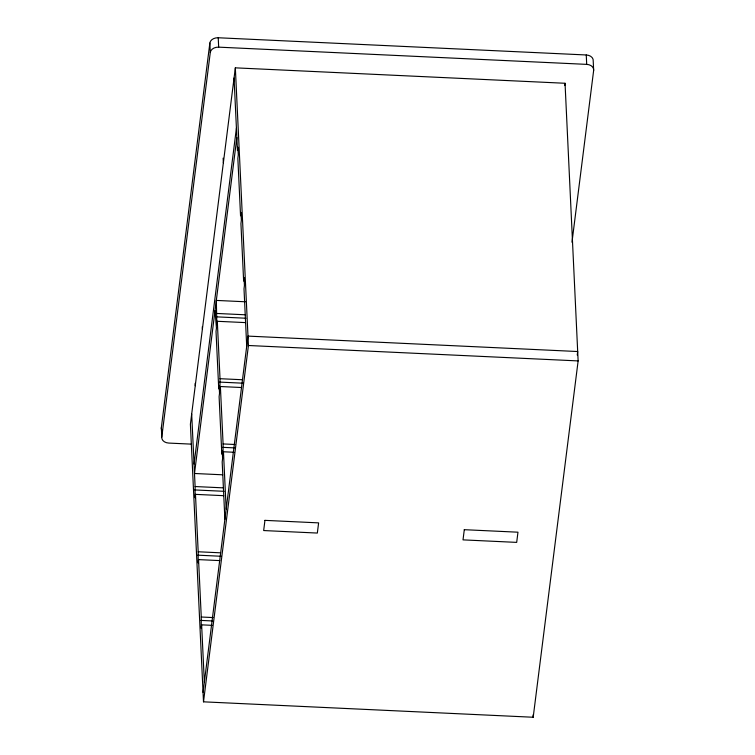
<?xml version="1.0" encoding="UTF-8"?>
<svg xmlns="http://www.w3.org/2000/svg" width="755" height="755" viewBox="0 0 755 755"><rect width="100%" height="100%" fill="white"/><g stroke="black" fill="none" stroke-linecap="round" stroke-linejoin="round"><path stroke-width="1.13" d="M191.081 444.119L168.743 443.072A7.701 5.662 -2.7 0 1 161.787 437.06L161.344 427.67L209.852 43.054A7.701 5.662 -2.7 0 1 218.233 37.759L586.258 54.973A7.701 5.662 -2.7 0 1 593.213 60.995L593.656 70.385L571.988 242.232M161.787 437.06L210.286 52.454L209.852 43.054M235.343 67.846L190.402 424.178L203.501 701.829L533.19 717.25L578.132 360.918L565.042 83.267L235.343 67.846L248.433 345.497L203.501 701.829M194.054 464.099L236.419 128.133M236.862 137.523L194.497 473.489L222.753 474.81M223.735 495.686L195.479 494.365L195.054 497.762L195.111 486.541L191.685 413.995M245.564 322.611L217.308 321.29L216.874 324.688L216.326 300.414L245.366 301.774M219.752 560.597L198.556 559.606L198.131 563.003L198.188 551.773L195.479 494.365M241.581 387.523L220.385 386.532L219.95 389.929L220.016 378.699L217.308 321.29M212.23 625.338L201.632 624.847L201.207 628.235L201.264 617.014L198.556 559.606M234.059 452.264L223.461 451.773L223.027 455.161L223.093 443.94L220.385 386.532M203.057 692.429L247.989 336.107L577.688 351.528L577.245 355.029M564.749 85.532L565.042 83.267M210.286 52.454A7.701 5.662 -2.7 0 1 218.667 47.15L586.701 64.373A7.701 5.662 -2.7 0 1 593.656 70.385M216.94 313.467L245.196 314.788M216.506 316.855L245.951 318.232M248.433 345.497L578.132 360.918M220.016 378.699L242.383 379.746M219.582 382.096L243.138 383.2M223.093 443.94L234.862 444.487M222.659 447.337L234.437 447.885M195.111 486.541L223.367 487.862M194.686 489.938L224.122 491.307M198.188 551.773L220.554 552.82M197.763 555.17L221.309 556.275M201.264 617.014L213.042 617.562M200.839 620.412L212.608 620.959M586.258 54.973L586.701 64.373M533.087 714.9L533.19 717.25M234.059 78.029L237.476 150.575L237.91 147.178L238.278 155.001L237.853 158.399L240.552 215.807L240.987 212.419L241.355 220.243L240.93 223.64L243.629 281.049L244.063 277.651L244.431 285.484L244.007 288.872L246.706 346.281M218.233 37.759L218.667 47.15M223.14 158.172L223.357 162.872M223.461 451.773L226.17 509.181M215.033 310.598L216.449 328.085L216.024 331.473L218.733 388.882L219.158 385.494L219.526 393.317L219.101 396.715L221.81 454.123L222.234 450.726L222.602 458.559L222.178 461.947L224.886 519.355M202.274 326.811L202.387 329.152M195.149 383.37L195.252 385.72M201.632 624.847L204.341 682.256M162.202 430.822A7.701 5.662 -2.7 0 1 161.344 427.67M264.948 520.365L263.665 530.548L317.336 533.058L318.619 522.875L264.948 520.365M464.297 529.689L463.013 539.872L516.684 542.383L517.968 532.199L464.297 529.689"/></g></svg>
